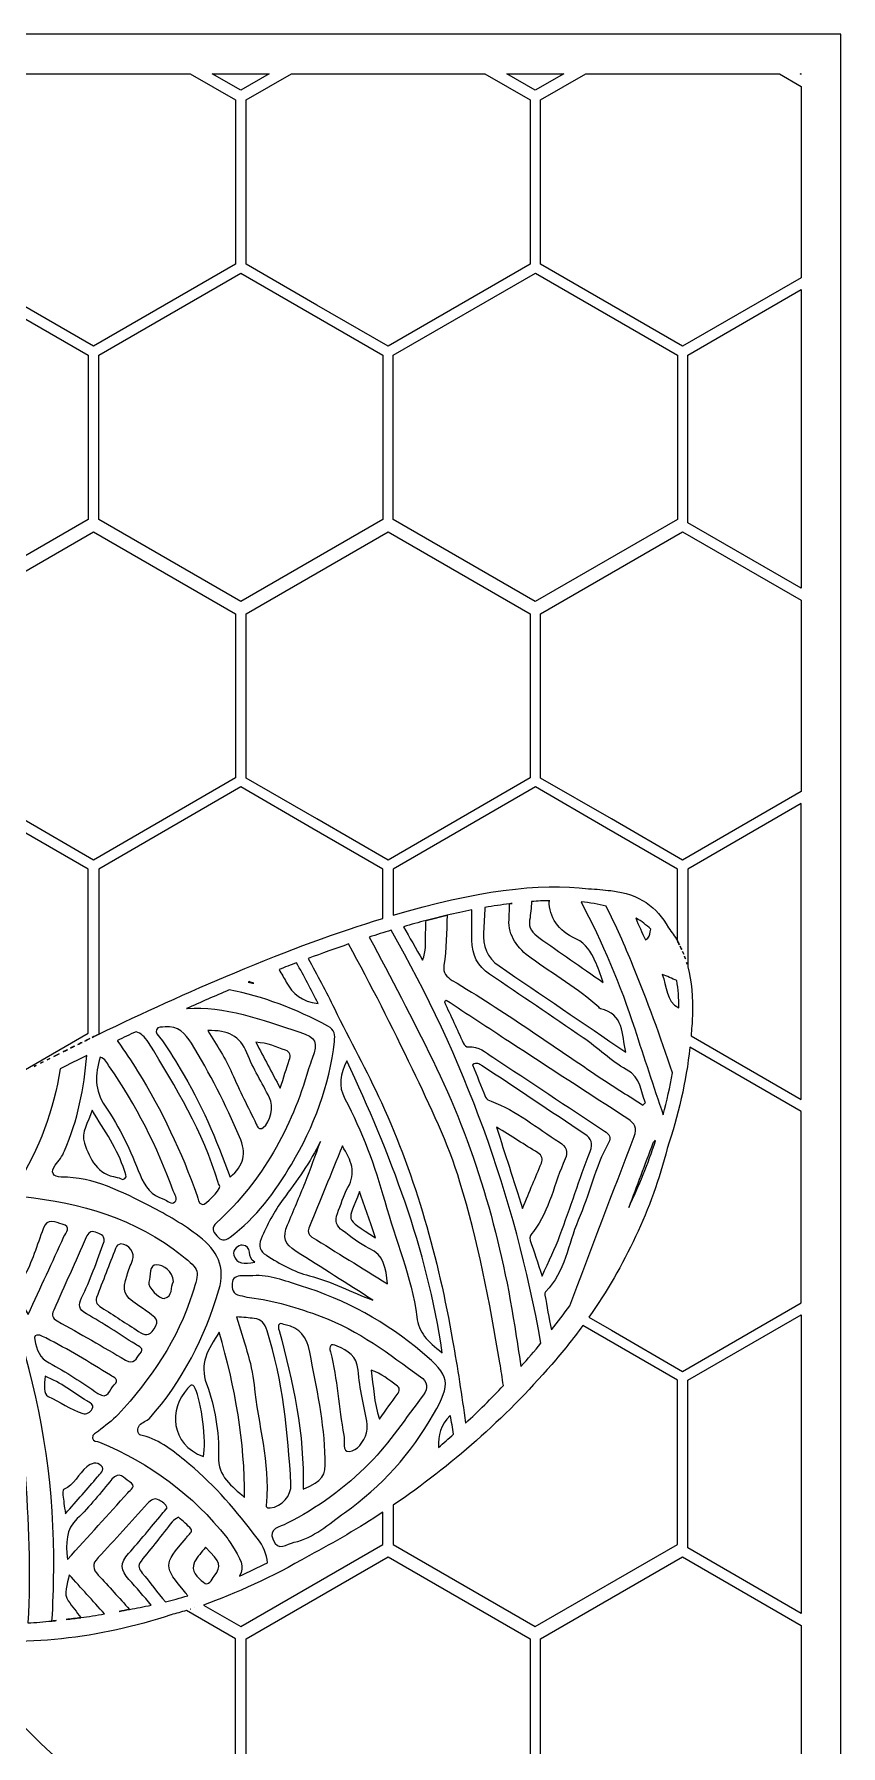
# Model space of a CAD drawing. Extents: x 40 to 2961, y -2960 to -39.
# Drawn here: x 2204 to 2961, y -1644 to -39 of the extents above; entities that cross this region are included whole.
import ezdxf

# ---------------------------------------------------------------- set-up
doc = ezdxf.new("R2010")
doc.units = 0
doc.header["$MEASUREMENT"] = 0
doc.layers.add('Layer 1', color=7, linetype='Continuous')

msp = doc.modelspace()

# ---------------------------------------------------------------- linework, layer by layer
at = {"layer": 'Layer 1', "lineweight": 0}
for points in [[(40.1, -39.4), (40.1, -2960), (2960.8, -2960), (2960.8, -39.4), (40.1, -39.4)], [(2350.8, -76.4), (2393.2, -100.9), (2393.2, -254.9), (2260, -331.9), (2193.4, -293.4), (2126.9, -255), (2126.9, -100.9), (2169.4, -76.4), (2350.8, -76.4)], [(2424.8, -76.4), (2398.1, -91.8), (2371.4, -76.4), (2424.8, -76.4)], [(2627, -76.4), (2669.4, -100.9), (2669.4, -254.9), (2536.2, -331.9), (2469.6, -293.4), (2403.1, -255), (2403.1, -100.9), (2445.6, -76.4), (2627, -76.4)], [(2701, -76.4), (2674.3, -91.8), (2647.6, -76.4), (2701, -76.4)], [(2923.7, -267.7), (2812.5, -331.9), (2745.8, -293.4), (2679.3, -255), (2679.3, -100.9), (2721.8, -76.4), (2903.2, -76.4), (2923.7, -88.3), (2923.7, -267.7)], [(2923.7, -77), (2922.7, -76.4), (2923.7, -76.4), (2923.7, -77)], [(2255.1, -494.3), (2121.9, -571.2), (1988.7, -494.3), (1988.7, -340.3), (2122, -263.4), (2188.5, -301.9), (2255.1, -340.3), (2255.1, -494.3)], [(2531.3, -494.3), (2398.1, -571.2), (2264.9, -494.3), (2264.9, -340.3), (2398.2, -263.4), (2464.8, -301.9), (2531.3, -340.3), (2531.3, -494.3)], [(2674.3, -571.2), (2541.1, -494.3), (2541.1, -340.3), (2674.4, -263.4), (2741, -301.9), (2807.6, -340.3), (2807.6, -494.3), (2674.3, -571.2)], [(2923.7, -558.8), (2817.4, -497.4), (2817.4, -340.3), (2923.7, -278.9), (2923.7, -558.8)], [(2393.2, -582.7), (2393.2, -736.7), (2260, -813.7), (2193.4, -775.2), (2126.9, -736.8), (2126.9, -582.7), (2260.1, -505.9), (2393.2, -582.7)], [(2469.6, -775.2), (2403.1, -736.8), (2403.1, -582.7), (2536.3, -505.9), (2669.4, -582.7), (2669.4, -736.7), (2536.2, -813.7), (2469.6, -775.2)], [(2923.7, -749.5), (2812.5, -813.7), (2745.8, -775.2), (2679.3, -736.8), (2679.3, -582.7), (2812.5, -505.9), (2923.7, -570.1), (2923.7, -749.5)], [(2923.7, -1520), (2817.4, -1458.6), (2817.4, -1301.5), (2923.7, -1240.1), (2923.7, -1520)], [(2536.2, -1774.8), (2469.6, -1736.4), (2403.1, -1698), (2403.1, -1543.9), (2536.3, -1467), (2669.4, -1543.9), (2669.4, -1697.9), (2536.2, -1774.8)], [(2923.7, -1710.6), (2812.5, -1774.9), (2745.8, -1736.4), (2679.3, -1698), (2679.3, -1543.9), (2812.5, -1467), (2923.7, -1531.3), (2923.7, -1710.6)]]:
    msp.add_lwpolyline(points, dxfattribs=at)
for points, knots in [([(2255.1, -976.1), (2255.1, -976.1), (2172.6, -1023.8), (2172.6, -1023.8), (2172.6, -1023.7), (2172.6, -1023.7), (2172.6, -1023.7), (2153.5, -1033.8), (2135.8, -1043.3), (2120.1, -1052), (2120.1, -1052), (2120.1, -1052), (2120.1, -1052), (2120.1, -1052), (1988.7, -976.1), (1988.7, -976.1), (1988.7, -976.1), (1988.7, -822.1), (1988.7, -822.1), (1988.7, -822.1), (2122, -745.2), (2122, -745.2), (2122, -745.2), (2188.5, -783.7), (2188.5, -783.7), (2188.5, -783.7), (2255.1, -822.1), (2255.1, -822.1), (2255.1, -822.1), (2255.1, -976.1), (2255.1, -976.1)], [0, 0, 0, 0, 1, 1, 1, 2, 2, 2, 3, 3, 3, 4, 4, 4, 5, 5, 5, 6, 6, 6, 7, 7, 7, 8, 8, 8, 9, 9, 9, 10, 10, 10, 10]), ([(2392.5, -919.3), (2348.5, -937.7), (2305.6, -957.3), (2265.8, -976.6), (2265.8, -976.6), (2265.8, -976.6), (2265.8, -976.6), (2265.8, -976.6), (2264.9, -976.1), (2264.9, -976.1), (2264.9, -976.1), (2264.9, -822.1), (2264.9, -822.1), (2264.9, -822.1), (2398.2, -745.2), (2398.2, -745.2), (2398.2, -745.2), (2464.8, -783.7), (2464.8, -783.7), (2464.8, -783.7), (2531.3, -822.1), (2531.3, -822.1), (2531.3, -822.1), (2531.3, -868.4), (2531.3, -868.4), (2531.3, -868.4), (2531.3, -868.4), (2531.3, -868.4), (2489.4, -881.2), (2443.1, -898.2), (2392.5, -919.3)], [0, 0, 0, 0, 1, 1, 1, 2, 2, 2, 3, 3, 3, 4, 4, 4, 5, 5, 5, 6, 6, 6, 7, 7, 7, 8, 8, 8, 9, 9, 9, 10, 10, 10, 10]), ([(2807.6, -889.6), (2805.1, -885.3), (2802.4, -881.2), (2799.2, -877.4), (2799.2, -877.3), (2799.1, -877.2), (2799.1, -877.2), (2788.1, -857.5), (2772.6, -845.7), (2745.3, -842.4), (2738.4, -841.6), (2731.4, -841), (2724.5, -840.6), (2724.5, -840.6), (2724.4, -840.6), (2724.3, -840.6), (2678.8, -834.5), (2617.6, -842.8), (2541.1, -865.4), (2541.1, -865.4), (2541.1, -865.4), (2541.1, -865.4), (2541.1, -865.4), (2541.1, -822.1), (2541.1, -822.1), (2541.1, -822.1), (2674.4, -745.2), (2674.4, -745.2), (2674.4, -745.2), (2741, -783.7), (2741, -783.7), (2741, -783.7), (2807.6, -822.1), (2807.6, -822.1), (2807.6, -822.1), (2807.6, -889.6), (2807.6, -889.6)], [0, 0, 0, 0, 1, 1, 1, 2, 2, 2, 3, 3, 3, 4, 4, 4, 5, 5, 5, 6, 6, 6, 7, 7, 7, 8, 8, 8, 9, 9, 9, 10, 10, 10, 11, 11, 11, 12, 12, 12, 12]), ([(2923.7, -1038.2), (2923.7, -1038.2), (2820.4, -978.6), (2820.4, -978.6), (2820.9, -972.3), (2821.4, -966.1), (2821.6, -959.8), (2822.4, -942.7), (2820.9, -927.5), (2817.4, -913.9), (2817.4, -913.9), (2817.4, -822.1), (2817.4, -822.1), (2817.4, -822.1), (2923.7, -760.7), (2923.7, -760.7), (2923.7, -760.7), (2923.7, -1038.2), (2923.7, -1038.2)], [0, 0, 0, 0, 1, 1, 1, 2, 2, 2, 3, 3, 3, 4, 4, 4, 5, 5, 5, 6, 6, 6, 6]), ([(2614.9, -860.5), (2614.8, -869.9), (2614.7, -879.4), (2614.9, -888.9), (2615.2, -902.9), (2619.9, -913), (2631.5, -920.8), (2660.8, -940.5), (2689.8, -960.5), (2719.1, -980.3), (2733, -989.7), (2745.4, -1002.2), (2759.6, -1010.1), (2774.5, -1018.3), (2772.3, -1030.7), (2777.8, -1041.2), (2777, -1042), (2776.1, -1042.7), (2775.3, -1043.5), (2762.4, -1035.3), (2749.5, -1027.2), (2736.8, -1018.8), (2690.2, -987.7), (2644.6, -955.2), (2596.4, -926.5), (2591.1, -923.4), (2587.5, -919.4), (2588.6, -912.6), (2590.9, -897), (2591.2, -881.2), (2591.6, -865.5), (2585.2, -867), (2578.6, -868.6), (2571.9, -870.4), (2571.7, -875.2), (2571.5, -880.1), (2571.4, -884.9), (2571.3, -891.6), (2572, -898.6), (2568.6, -907.6), (2562.2, -896.3), (2556.3, -886.1), (2550.7, -876.2), (2557.9, -874.1), (2564.9, -872.2), (2571.9, -870.4), (2578.6, -868.6), (2585.2, -867), (2591.6, -865.5), (2591.6, -865.5), (2591.6, -865.5), (2591.6, -865.5), (2599.6, -863.6), (2607.4, -861.9), (2614.9, -860.5)], [0, 0, 0, 0, 1, 1, 1, 2, 2, 2, 3, 3, 3, 4, 4, 4, 5, 5, 5, 6, 6, 6, 7, 7, 7, 8, 8, 8, 9, 9, 9, 10, 10, 10, 11, 11, 11, 12, 12, 12, 13, 13, 13, 14, 14, 14, 15, 15, 15, 16, 16, 16, 17, 17, 17, 18, 18, 18, 18]), ([(2670.4, -905.7), (2691.6, -920.9), (2714.3, -934.1), (2733.8, -951.7), (2734.3, -952.2), (2734.9, -953), (2735.5, -953.2), (2757.2, -957.8), (2755.6, -977.1), (2759.1, -993.8), (2719.5, -966.9), (2679.9, -939.9), (2640.3, -913), (2629, -905.3), (2624.9, -894), (2625.8, -881), (2626.3, -873.4), (2626.7, -865.8), (2627, -858.2), (2635, -856.8), (2642.6, -855.7), (2650, -854.8), (2650, -854.8), (2650, -854.7), (2650, -854.7), (2650.9, -854.6), (2651.7, -854.5), (2652.6, -854.4), (2651.7, -854.5), (2650.9, -854.6), (2650, -854.8), (2650.1, -859.6), (2650, -864.5), (2649.7, -869.4), (2648.8, -884.7), (2657.6, -896.5), (2670.4, -905.7)], [0, 0, 0, 0, 1, 1, 1, 2, 2, 2, 3, 3, 3, 4, 4, 4, 5, 5, 5, 6, 6, 6, 7, 7, 7, 8, 8, 8, 9, 9, 9, 10, 10, 10, 11, 11, 11, 12, 12, 12, 12]), ([(2712.4, -887.6), (2722.7, -892.3), (2726.2, -899.9), (2730.3, -908.2), (2733.3, -914.2), (2735.1, -920.8), (2738, -928.5), (2717, -913.9), (2697.3, -900.2), (2677.7, -886.4), (2672, -882.5), (2667.6, -877.2), (2669, -870), (2670, -864.3), (2670.5, -858.4), (2670.8, -852.6), (2676.5, -852.2), (2682, -851.9), (2687.3, -851.8), (2687.3, -851.8), (2687.3, -851.8), (2687.3, -851.8), (2687.3, -851.8), (2688.1, -851.8), (2688.1, -851.8), (2687.8, -851.8), (2687.6, -851.8), (2687.3, -851.8), (2687.4, -867.5), (2695.4, -879.9), (2712.4, -887.6)], [0, 0, 0, 0, 1, 1, 1, 2, 2, 2, 3, 3, 3, 4, 4, 4, 5, 5, 5, 6, 6, 6, 7, 7, 7, 8, 8, 8, 9, 9, 9, 10, 10, 10, 10]), ([(2767.5, -972), (2754.3, -930.7), (2737.2, -891), (2717.2, -852.9), (2725.6, -853.8), (2733.5, -855.1), (2740.8, -857), (2749.8, -875.2), (2758.2, -893.7), (2765.9, -912.6), (2779.5, -945.8), (2791.6, -979.3), (2802.9, -1013.2), (2800.7, -1026.5), (2797.7, -1039.7), (2794.2, -1052.6), (2785.2, -1025.8), (2776.2, -999), (2767.5, -972)], [0, 0, 0, 0, 1, 1, 1, 2, 2, 2, 3, 3, 3, 4, 4, 4, 5, 5, 5, 6, 6, 6, 6]), ([(2679.6, -1266.7), (2673.5, -1274.1), (2667.2, -1281.4), (2660.9, -1288.5), (2658.9, -1276), (2656.9, -1263.6), (2655, -1251.1), (2641.3, -1164.1), (2617, -1080.4), (2578.1, -1001.3), (2559, -962.5), (2539.3, -924), (2518.6, -886), (2525.5, -883.8), (2532.4, -881.6), (2539.1, -879.6), (2607, -997.7), (2655.2, -1128.3), (2679.6, -1266.7)], [0, 0, 0, 0, 1, 1, 1, 2, 2, 2, 3, 3, 3, 4, 4, 4, 5, 5, 5, 6, 6, 6, 6]), ([(2768.6, -868), (2768.7, -868.1), (2768.8, -868.1), (2768.9, -868.2), (2774, -871.2), (2778.5, -874.6), (2782.6, -878.4), (2782.4, -879.3), (2782.2, -880.2), (2782, -881.1), (2781.4, -883.7), (2781.4, -886.5), (2777.6, -888.6), (2774.6, -881.6), (2770.9, -875), (2768.6, -868)], [0, 0, 0, 0, 1, 1, 1, 2, 2, 2, 3, 3, 3, 4, 4, 4, 5, 5, 5, 5]), ([(2596.8, -1264.1), (2583.4, -1187.1), (2562.4, -1112.3), (2530, -1041), (2516.5, -1011.1), (2500, -982.6), (2485.9, -953), (2478.2, -937), (2469.9, -921.4), (2461.3, -906), (2474.3, -901.2), (2487, -896.6), (2499.3, -892.4), (2520.3, -930.9), (2540.1, -970.1), (2559.1, -1009.7), (2575.7, -1044.4), (2592.5, -1079), (2603.7, -1115.6), (2620.7, -1171.1), (2631.6, -1228), (2641.1, -1285.2), (2642.3, -1292.3), (2643.4, -1299.3), (2644.4, -1306.4), (2632.9, -1318.6), (2621, -1330.4), (2608.9, -1341.7), (2605.5, -1315.8), (2601.3, -1289.9), (2596.8, -1264.1)], [0, 0, 0, 0, 1, 1, 1, 2, 2, 2, 3, 3, 3, 4, 4, 4, 5, 5, 5, 6, 6, 6, 7, 7, 7, 8, 8, 8, 9, 9, 9, 10, 10, 10, 10]), ([(2807.6, -889.6), (2808.3, -890.8), (2808.9, -891.9), (2809.5, -893.1), (2808.9, -891.9), (2808.3, -890.8), (2807.6, -889.6)], [0, 0, 0, 0, 1, 1, 1, 2, 2, 2, 2]), ([(2810.2, -894.5), (2810.7, -895.5), (2811.1, -896.5), (2811.6, -897.5), (2811.1, -896.5), (2810.7, -895.5), (2810.2, -894.5)], [0, 0, 0, 0, 1, 1, 1, 2, 2, 2, 2]), ([(2434, -916.4), (2439.6, -914.2), (2445, -912.1), (2450.4, -910), (2457.5, -922.5), (2464.2, -935.2), (2470.7, -948.3), (2455.2, -946.6), (2446.8, -938.8), (2440.8, -928.2), (2438.6, -924.2), (2436.3, -920.3), (2434, -916.4)], [0, 0, 0, 0, 1, 1, 1, 2, 2, 2, 3, 3, 3, 4, 4, 4, 4]), ([(2812.5, -899.5), (2812.8, -900.3), (2813.1, -901.1), (2813.5, -902), (2813.1, -901.1), (2812.8, -900.3), (2812.5, -899.5)], [0, 0, 0, 0, 1, 1, 1, 2, 2, 2, 2]), ([(2814.2, -903.9), (2814.5, -904.7), (2814.8, -905.6), (2815.1, -906.4), (2814.8, -905.6), (2814.5, -904.7), (2814.2, -903.9)], [0, 0, 0, 0, 1, 1, 1, 2, 2, 2, 2]), ([(2816.1, -909.7), (2816.3, -910.2), (2816.5, -910.8), (2816.7, -911.4), (2816.5, -910.8), (2816.3, -910.2), (2816.1, -909.7)], [0, 0, 0, 0, 1, 1, 1, 2, 2, 2, 2]), ([(2405.1, -928.1), (2405.4, -927.9), (2405.7, -927.8), (2406, -927.7), (2407.5, -928.3), (2409, -928.7), (2410.5, -929.3), (2408.7, -928.9), (2406.9, -928.5), (2405.1, -928.1)], [0, 0, 0, 0, 1, 1, 1, 2, 2, 2, 3, 3, 3, 3]), ([(2793.3, -920.9), (2798, -922.7), (2802.6, -924.7), (2807, -926.8), (2808.4, -934.7), (2809, -943.2), (2808.9, -952.4), (2796.5, -946.3), (2797.8, -931.9), (2793.3, -920.9)], [0, 0, 0, 0, 1, 1, 1, 2, 2, 2, 3, 3, 3, 3]), ([(2479.8, -969.4), (2486.4, -972.9), (2486.6, -977.9), (2486, -983.9), (2481.2, -1025.3), (2466.9, -1063.5), (2445.6, -1099.1), (2430.2, -1125), (2412.7, -1149), (2388.1, -1167.2), (2382.7, -1171.2), (2379.8, -1170.7), (2375.7, -1166.1), (2371.9, -1161.8), (2370.3, -1158.6), (2375.6, -1153.7), (2418.7, -1114.3), (2445.7, -1065.2), (2461.7, -1009.5), (2462.7, -1006.2), (2464, -1003), (2465.2, -999.8), (2470.9, -984.6), (2468.7, -980), (2453.6, -975.1), (2417.8, -963.7), (2382.5, -949.9), (2347.8, -953), (2347.6, -953), (2347.4, -953), (2347.2, -953), (2360.5, -947), (2373.8, -941.2), (2387.2, -935.5), (2418.9, -941.5), (2449.7, -953.1), (2479.8, -969.4)], [0, 0, 0, 0, 1, 1, 1, 2, 2, 2, 3, 3, 3, 4, 4, 4, 5, 5, 5, 6, 6, 6, 7, 7, 7, 8, 8, 8, 9, 9, 9, 10, 10, 10, 11, 11, 11, 12, 12, 12, 12]), ([(2706.7, -1231.6), (2701.1, -1239.2), (2695.4, -1246.8), (2689.6, -1254.2), (2686.7, -1243), (2685.4, -1232.2), (2683.3, -1221.7), (2683, -1220.7), (2683.3, -1219.1), (2684, -1218.4), (2702.5, -1199.9), (2704.8, -1174), (2714.6, -1151.5), (2724.9, -1127.7), (2730.3, -1101.8), (2743, -1078.9), (2745.9, -1073.5), (2743.8, -1070.8), (2739.2, -1067.8), (2704.2, -1044.8), (2669.5, -1021.5), (2634.6, -998.6), (2627.7, -994.1), (2621.2, -988), (2611.9, -988.8), (2609.1, -989.1), (2607.9, -987.5), (2606.8, -985.2), (2601, -972.4), (2595, -959.6), (2589.1, -946.8), (2589.7, -946.3), (2590.2, -945.8), (2590.7, -945.3), (2610.5, -958.3), (2630.4, -971.3), (2650.2, -984.3), (2687.2, -1008.4), (2724.1, -1032.5), (2761.2, -1056.4), (2767.6, -1060.6), (2769.9, -1065.3), (2767, -1072.9), (2746.8, -1125.7), (2726.8, -1178.7), (2706.7, -1231.6)], [0, 0, 0, 0, 1, 1, 1, 2, 2, 2, 3, 3, 3, 4, 4, 4, 5, 5, 5, 6, 6, 6, 7, 7, 7, 8, 8, 8, 9, 9, 9, 10, 10, 10, 11, 11, 11, 12, 12, 12, 13, 13, 13, 14, 14, 14, 15, 15, 15, 15]), ([(2258.8, -980), (2261, -978.9), (2263.1, -977.9), (2265.3, -976.9), (2263.1, -977.9), (2261, -978.9), (2258.8, -980)], [0, 0, 0, 0, 1, 1, 1, 2, 2, 2, 2]), ([(2377, -1116.1), (2377.4, -1117.5), (2378.1, -1118.9), (2378.5, -1119.7), (2378.5, -1123.6), (2365, -1137.4), (2362.2, -1136.6), (2358.2, -1135.5), (2358.3, -1131.4), (2357.3, -1128.4), (2342.6, -1087.5), (2324.2, -1048.4), (2301.4, -1011.5), (2295.5, -1002), (2289.3, -992.8), (2282.9, -983.8), (2282.7, -983.5), (2282.6, -983.3), (2282.4, -983), (2288.2, -980.3), (2294, -977.5), (2299.9, -974.7), (2299.9, -974.7), (2300, -974.7), (2300, -974.7), (2304.3, -976), (2308, -979.1), (2311.7, -984.9), (2337.4, -1026.7), (2362.7, -1068.6), (2377, -1116.1)], [0, 0, 0, 0, 1, 1, 1, 2, 2, 2, 3, 3, 3, 4, 4, 4, 5, 5, 5, 6, 6, 6, 7, 7, 7, 8, 8, 8, 9, 9, 9, 10, 10, 10, 10]), ([(2351.9, -985.5), (2369.2, -1013.5), (2383.9, -1042.9), (2396.9, -1073.2), (2403.8, -1089.2), (2401.2, -1099.8), (2388.2, -1111.1), (2375.2, -1075.6), (2360.9, -1041.5), (2341.4, -1009.6), (2335.3, -999.4), (2329.3, -989.2), (2321.9, -979.8), (2320.3, -977.8), (2317.8, -975.5), (2319, -972.8), (2320.4, -969.1), (2324.2, -970.6), (2327.1, -970.2), (2339.3, -968.8), (2346.3, -976.3), (2351.9, -985.5)], [0, 0, 0, 0, 1, 1, 1, 2, 2, 2, 3, 3, 3, 4, 4, 4, 5, 5, 5, 6, 6, 6, 7, 7, 7, 7]), ([(2425.1, -1036.6), (2429.2, -1044.6), (2426, -1059.7), (2419.2, -1064.5), (2415.2, -1067.3), (2414, -1064), (2412.6, -1061.2), (2405, -1045.3), (2396.8, -1029.7), (2389.9, -1013.5), (2384, -999.8), (2375.6, -987.5), (2367.3, -973.6), (2385.9, -973.1), (2397.5, -978.5), (2403.9, -994.6), (2409.7, -1009.1), (2418, -1022.6), (2425.1, -1036.6)], [0, 0, 0, 0, 1, 1, 1, 2, 2, 2, 3, 3, 3, 4, 4, 4, 5, 5, 5, 6, 6, 6, 6]), ([(2231.7, -993.4), (2233, -992.8), (2234.3, -992.1), (2235.6, -991.5), (2234.3, -992.1), (2233, -992.8), (2231.7, -993.4)], [0, 0, 0, 0, 1, 1, 1, 2, 2, 2, 2]), ([(2238.5, -990), (2239.8, -989.4), (2241, -988.7), (2242.3, -988.1), (2241, -988.7), (2239.8, -989.4), (2238.5, -990)], [0, 0, 0, 0, 1, 1, 1, 2, 2, 2, 2]), ([(2245.2, -986.7), (2246.5, -986), (2247.9, -985.4), (2249.3, -984.7), (2247.9, -985.4), (2246.5, -986), (2245.2, -986.7)], [0, 0, 0, 0, 1, 1, 1, 2, 2, 2, 2]), ([(2252, -983.4), (2253.5, -982.6), (2255, -981.9), (2256.5, -981.1), (2255, -981.9), (2253.5, -982.6), (2252, -983.4)], [0, 0, 0, 0, 1, 1, 1, 2, 2, 2, 2]), ([(2412.4, -984.6), (2423.4, -985.1), (2431.7, -989), (2440.1, -992.1), (2444.4, -993.6), (2445.3, -996.9), (2443.6, -1001.4), (2440.8, -1009.2), (2438.5, -1017.2), (2435.1, -1027.7), (2427.1, -1012.5), (2420, -999.1), (2412.4, -984.6)], [0, 0, 0, 0, 1, 1, 1, 2, 2, 2, 3, 3, 3, 4, 4, 4, 4]), ([(2923.7, -1228.9), (2923.7, -1228.9), (2812.5, -1293.1), (2812.5, -1293.1), (2812.5, -1293.1), (2745.8, -1254.6), (2745.8, -1254.6), (2745.8, -1254.6), (2724.5, -1242.3), (2724.5, -1242.3), (2758.3, -1194.3), (2783.3, -1141.6), (2798.1, -1084.1), (2808.4, -1053.5), (2815.7, -1021.8), (2819.3, -989.2), (2819.3, -989.2), (2819.3, -989.2), (2819.3, -989.2), (2819.3, -989.2), (2923.7, -1049.5), (2923.7, -1049.5), (2923.7, -1049.5), (2923.7, -1228.9), (2923.7, -1228.9)], [0, 0, 0, 0, 1, 1, 1, 2, 2, 2, 3, 3, 3, 4, 4, 4, 5, 5, 5, 6, 6, 6, 7, 7, 7, 8, 8, 8, 8]), ([(2388.3, -1453.7), (2387.3, -1452.1), (2386.3, -1450.5), (2385.1, -1449), (2353, -1408.7), (2313.1, -1379.2), (2265.6, -1359.5), (2263.4, -1358.5), (2259.6, -1358.9), (2259.1, -1355.7), (2258.5, -1352), (2262.5, -1351.1), (2264.6, -1349.2), (2270.7, -1343.8), (2277.7, -1339.5), (2283.1, -1333.6), (2313.8, -1300.2), (2339.1, -1263.5), (2352.9, -1219.7), (2359.5, -1198.5), (2360.2, -1198.2), (2342.9, -1184.4), (2299.4, -1149.8), (2248.2, -1135.3), (2194.1, -1129.2), (2190.9, -1128.8), (2186.6, -1131.1), (2184.8, -1127), (2183.5, -1124), (2186.5, -1121.4), (2188, -1118.8), (2209, -1084.3), (2223.1, -1048), (2228.7, -1009.4), (2236.9, -1005.3), (2245.3, -1001.1), (2253.7, -997), (2251.3, -1027.5), (2245.3, -1057.6), (2232.9, -1086.4), (2230.8, -1091.4), (2227.6, -1095.6), (2224.2, -1099.8), (2219.3, -1105.9), (2221.9, -1111), (2229.8, -1111), (2260.5, -1111), (2286.9, -1124.8), (2313.1, -1138.2), (2329.1, -1146.4), (2344.7, -1155.6), (2359.1, -1166.6), (2376, -1179.6), (2384.1, -1195.3), (2377.7, -1216.6), (2364.3, -1261.3), (2343.7, -1302.1), (2312.6, -1337.2), (2311.4, -1338.5), (2309.5, -1339.3), (2307.8, -1340.2), (2304.1, -1342), (2301.4, -1344.6), (2301.7, -1349), (2302, -1353.9), (2306.3, -1353.2), (2309.4, -1354.2), (2325.1, -1359.4), (2337.7, -1370.1), (2349.9, -1380.2), (2374.2, -1400.2), (2394.3, -1424.4), (2413.5, -1449.4), (2419.5, -1457.3), (2422.6, -1465), (2423.2, -1472.5), (2414.4, -1477), (2405.7, -1481.2), (2397.1, -1485), (2401.9, -1475.6), (2398.7, -1470.5), (2388.3, -1453.7)], [0, 0, 0, 0, 1, 1, 1, 2, 2, 2, 3, 3, 3, 4, 4, 4, 5, 5, 5, 6, 6, 6, 7, 7, 7, 8, 8, 8, 9, 9, 9, 10, 10, 10, 11, 11, 11, 12, 12, 12, 13, 13, 13, 14, 14, 14, 15, 15, 15, 16, 16, 16, 17, 17, 17, 18, 18, 18, 19, 19, 19, 20, 20, 20, 21, 21, 21, 22, 22, 22, 23, 23, 23, 24, 24, 24, 25, 25, 25, 26, 26, 26, 27, 27, 27, 27]), ([(2204.5, -1007.2), (2205.1, -1006.9), (2205.7, -1006.5), (2206.4, -1006.2), (2205.7, -1006.5), (2205.1, -1006.9), (2204.5, -1007.2)], [0, 0, 0, 0, 1, 1, 1, 2, 2, 2, 2]), ([(2210.4, -1004.2), (2211.2, -1003.8), (2211.9, -1003.4), (2212.7, -1003), (2211.9, -1003.4), (2211.2, -1003.8), (2210.4, -1004.2)], [0, 0, 0, 0, 1, 1, 1, 2, 2, 2, 2]), ([(2216.6, -1001), (2217.5, -1000.6), (2218.3, -1000.1), (2219.2, -999.7), (2218.3, -1000.1), (2217.5, -1000.6), (2216.6, -1001)], [0, 0, 0, 0, 1, 1, 1, 2, 2, 2, 2]), ([(2222.9, -997.8), (2224.6, -997), (2226.3, -996.1), (2228, -995.3), (2226.3, -996.1), (2224.6, -997), (2222.9, -997.8)], [0, 0, 0, 0, 1, 1, 1, 2, 2, 2, 2]), ([(2334.8, -1123.7), (2336.1, -1127.2), (2339.4, -1131.4), (2336.2, -1134.3), (2333, -1137.2), (2329.3, -1132.8), (2325.9, -1131.7), (2314.5, -1128.1), (2308.2, -1120.3), (2303.7, -1109), (2294.8, -1086.6), (2284.8, -1064.4), (2271, -1044.5), (2260.7, -1029.7), (2261.5, -1014.8), (2266.3, -998.6), (2271.1, -1000), (2272.8, -1004.2), (2275, -1007.5), (2300.1, -1043.5), (2319.7, -1082.4), (2334.8, -1123.7)], [0, 0, 0, 0, 1, 1, 1, 2, 2, 2, 3, 3, 3, 4, 4, 4, 5, 5, 5, 6, 6, 6, 7, 7, 7, 7]), ([(2495.7, -1037.5), (2489.3, -1025.4), (2491.4, -1014.2), (2497.6, -1002.1), (2538.1, -1088.7), (2572.8, -1177), (2587, -1275.6), (2573.2, -1265.3), (2564.9, -1256.5), (2563.2, -1242), (2558.5, -1204.5), (2543.2, -1169.8), (2533.2, -1133.7), (2524, -1100.3), (2511.9, -1068.1), (2495.7, -1037.5)], [0, 0, 0, 0, 1, 1, 1, 2, 2, 2, 3, 3, 3, 4, 4, 4, 5, 5, 5, 5]), ([(2672.5, -1161.9), (2688.2, -1141.8), (2691.9, -1116.4), (2702.4, -1093.9), (2705.3, -1087.7), (2703.2, -1082), (2697, -1078.2), (2675.8, -1065), (2656.7, -1048.6), (2633, -1039.9), (2630.7, -1039.1), (2628.6, -1038.2), (2627.7, -1035.9), (2623.5, -1025.8), (2619.5, -1015.6), (2615.4, -1005.7), (2619.6, -1003.1), (2621.9, -1005), (2624, -1006.3), (2656.3, -1027.7), (2688.5, -1049.3), (2720.7, -1070.7), (2726.9, -1074.8), (2728.6, -1079.2), (2725.7, -1086.9), (2715.7, -1113), (2707.1, -1139.6), (2697.4, -1165.8), (2692.9, -1177.9), (2687.1, -1189.5), (2680.7, -1203.9), (2676.5, -1191), (2673, -1180.6), (2669.6, -1170.3), (2668.5, -1166.8), (2670.7, -1164.3), (2672.5, -1161.9)], [0, 0, 0, 0, 1, 1, 1, 2, 2, 2, 3, 3, 3, 4, 4, 4, 5, 5, 5, 6, 6, 6, 7, 7, 7, 8, 8, 8, 9, 9, 9, 10, 10, 10, 11, 11, 11, 12, 12, 12, 12]), ([(2258.7, -1048.2), (2270.7, -1068), (2282.7, -1084.9), (2289.1, -1104.8), (2289.9, -1107.4), (2291.9, -1110.2), (2289.5, -1112.3), (2287.1, -1114.6), (2284.7, -1111.5), (2282.2, -1111.2), (2263.6, -1108.5), (2256.6, -1094.1), (2251.5, -1079.1), (2248.2, -1069.1), (2255, -1060.1), (2258.7, -1048.2)], [0, 0, 0, 0, 1, 1, 1, 2, 2, 2, 3, 3, 3, 4, 4, 4, 5, 5, 5, 5]), ([(2662.3, -1140.3), (2653.7, -1113.4), (2646.2, -1089.9), (2637.9, -1064.1), (2652.3, -1073), (2664.4, -1080.7), (2676.7, -1088.2), (2680.7, -1090.7), (2681.7, -1093.9), (2680, -1098), (2674.6, -1111), (2669.1, -1124.1), (2662.3, -1140.3)], [0, 0, 0, 0, 1, 1, 1, 2, 2, 2, 3, 3, 3, 4, 4, 4, 4]), ([(2222.7, -1479.8), (2222.7, -1495.7), (2222.1, -1511.5), (2221.1, -1527.2), (2222.4, -1527.1), (2223.7, -1527), (2225.1, -1526.8), (2223.7, -1527), (2222.4, -1527.1), (2221.1, -1527.3), (2221.1, -1527.3), (2221.1, -1527.2), (2221.1, -1527.2), (2213.4, -1528), (2205.9, -1528.6), (2198.5, -1529), (2201.4, -1480.7), (2199, -1432.9), (2195.6, -1385.1), (2192.6, -1343.2), (2178.3, -1303.5), (2165.8, -1263.6), (2151.7, -1218.8), (2136.7, -1174.3), (2112.4, -1134.1), (2102.9, -1118.4), (2093, -1102.9), (2082.8, -1087.6), (2089.2, -1084), (2096, -1080.1), (2103.1, -1076.1), (2180.2, -1192), (2224.5, -1331.1), (2222.7, -1479.8)], [0, 0, 0, 0, 1, 1, 1, 2, 2, 2, 3, 3, 3, 4, 4, 4, 5, 5, 5, 6, 6, 6, 7, 7, 7, 8, 8, 8, 9, 9, 9, 10, 10, 10, 11, 11, 11, 11]), ([(2450, -1180.6), (2474, -1195.8), (2498, -1211), (2521.9, -1226.3), (2502.1, -1219), (2483.2, -1208.7), (2462.5, -1203.4), (2447.6, -1199.7), (2435, -1192.3), (2422.2, -1184.3), (2415.9, -1180.4), (2414.4, -1175.9), (2417.3, -1168.9), (2422.7, -1155.7), (2429.4, -1143.2), (2437.9, -1131.7), (2450.7, -1114.5), (2463.3, -1097.1), (2473, -1077.5), (2468.1, -1090.4), (2463.6, -1103.4), (2458.5, -1116.2), (2453.2, -1129.4), (2447.5, -1142.4), (2442.1, -1155.6), (2437, -1167.8), (2438.9, -1173.6), (2450, -1180.6)], [0, 0, 0, 0, 1, 1, 1, 2, 2, 2, 3, 3, 3, 4, 4, 4, 5, 5, 5, 6, 6, 6, 7, 7, 7, 8, 8, 8, 9, 9, 9, 9]), ([(2493.4, -1081.8), (2501.8, -1095.4), (2506.6, -1106.9), (2498.6, -1120.7), (2494.2, -1128.3), (2492.1, -1137.1), (2488.7, -1145.2), (2486, -1152), (2487.8, -1157.2), (2493.6, -1161.2), (2501.7, -1166.9), (2509.4, -1173.8), (2518.4, -1177.8), (2532.7, -1184.1), (2534, -1196), (2535.8, -1211.1), (2510.9, -1195.7), (2487.9, -1181.5), (2464.8, -1167.2), (2460.7, -1164.6), (2460.9, -1161.3), (2462.6, -1157.3), (2472.6, -1132.9), (2482.5, -1108.4), (2493.4, -1081.8)], [0, 0, 0, 0, 1, 1, 1, 2, 2, 2, 3, 3, 3, 4, 4, 4, 5, 5, 5, 6, 6, 6, 7, 7, 7, 8, 8, 8, 8]), ([(2784.6, -1079.3), (2785, -1078.3), (2785.9, -1077.4), (2786.6, -1076.5), (2786.7, -1076.7), (2786.9, -1076.9), (2787, -1077.1), (2780, -1098.4), (2771.6, -1119.2), (2761.9, -1139.4), (2769.4, -1119.4), (2777, -1099.3), (2784.6, -1079.3)], [0, 0, 0, 0, 1, 1, 1, 2, 2, 2, 3, 3, 3, 4, 4, 4, 4]), ([(2524.5, -1168), (2494.2, -1147.9), (2498.5, -1154.3), (2509.4, -1124.5), (2514.6, -1139.3), (2519.1, -1152.3), (2524.5, -1168)], [0, 0, 0, 0, 1, 1, 1, 2, 2, 2, 2]), ([(2232.3, -1166.8), (2221.6, -1190.5), (2210.6, -1214), (2198.7, -1239.8), (2190.9, -1227.2), (2187.5, -1217.9), (2194.5, -1205.1), (2202.4, -1190.9), (2207.2, -1174.8), (2212.8, -1159.4), (2216.8, -1148.3), (2224.5, -1153.7), (2230.8, -1155.2), (2239.9, -1157.4), (2233.9, -1163.2), (2232.3, -1166.8)], [0, 0, 0, 0, 1, 1, 1, 2, 2, 2, 3, 3, 3, 4, 4, 4, 5, 5, 5, 5]), ([(2270, -1171.3), (2266.7, -1180.1), (2263.5, -1189.6), (2259.8, -1198.8), (2256.5, -1207.4), (2253, -1216), (2248.9, -1224.2), (2245.6, -1231), (2246.3, -1235), (2253.4, -1239.1), (2269.1, -1248), (2284.1, -1258), (2299.3, -1267.7), (2302.5, -1269.7), (2308.5, -1271.3), (2303.6, -1276.8), (2300.1, -1280.6), (2298.1, -1287.4), (2290, -1282.6), (2268.9, -1270), (2247.5, -1257.9), (2226.1, -1245.9), (2221.5, -1243.3), (2220.4, -1240.7), (2222.7, -1235.7), (2233, -1213), (2243.1, -1190.2), (2253.2, -1167.4), (2255, -1163.4), (2257.3, -1160.7), (2262, -1162.7), (2265.7, -1164.2), (2270.6, -1164.8), (2270, -1171.3)], [0, 0, 0, 0, 1, 1, 1, 2, 2, 2, 3, 3, 3, 4, 4, 4, 5, 5, 5, 6, 6, 6, 7, 7, 7, 8, 8, 8, 9, 9, 9, 10, 10, 10, 11, 11, 11, 11]), ([(2301.2, -1230.8), (2305, -1233.3), (2308.9, -1235.9), (2312.6, -1238.7), (2317.4, -1242.3), (2322.6, -1244.9), (2317, -1253.2), (2312, -1260.7), (2308.1, -1259.4), (2302.3, -1255.6), (2290.7, -1248), (2279.1, -1240.7), (2267.4, -1233.3), (2263.8, -1231.1), (2261.4, -1228.3), (2263, -1223.9), (2268.8, -1208.5), (2274.8, -1193.1), (2280.8, -1177.8), (2281.6, -1175.5), (2283.2, -1173.8), (2285.8, -1173.7), (2293.2, -1173.5), (2299.3, -1182.2), (2296.6, -1189), (2294.7, -1193.6), (2293, -1198.3), (2291.5, -1203), (2286.7, -1217.7), (2288.3, -1221.9), (2301.2, -1230.8)], [0, 0, 0, 0, 1, 1, 1, 2, 2, 2, 3, 3, 3, 4, 4, 4, 5, 5, 5, 6, 6, 6, 7, 7, 7, 8, 8, 8, 9, 9, 9, 10, 10, 10, 10]), ([(2411.3, -1190.8), (2401.3, -1192.6), (2394.2, -1192.7), (2391.7, -1184.2), (2390.1, -1178.7), (2396.1, -1174.6), (2399.5, -1174.8), (2409.9, -1175.2), (2403, -1186.8), (2411.3, -1190.8)], [0, 0, 0, 0, 1, 1, 1, 2, 2, 2, 3, 3, 3, 3]), ([(2311.8, -1209.4), (2313.9, -1203.6), (2311.8, -1192.7), (2319.3, -1193.1), (2325.5, -1193.4), (2334.2, -1199), (2334.9, -1208.8), (2332.3, -1214.4), (2334.7, -1222.7), (2326.4, -1224.7), (2322, -1225.8), (2310.3, -1213.8), (2311.8, -1209.4)], [0, 0, 0, 0, 1, 1, 1, 2, 2, 2, 3, 3, 3, 4, 4, 4, 4]), ([(2495.5, -1425.7), (2480.5, -1436.3), (2466.8, -1449.2), (2448.2, -1453.4), (2441.4, -1454.9), (2433, -1462.4), (2428.4, -1451.2), (2423.8, -1440), (2435.3, -1438.9), (2441.1, -1435.9), (2470.1, -1421.2), (2496.2, -1402.3), (2518.9, -1379.2), (2538.1, -1359.7), (2552.9, -1336.6), (2569.6, -1315), (2574.3, -1308.9), (2573.1, -1302.7), (2566.6, -1298.1), (2537.1, -1276.9), (2508.7, -1254.6), (2473.6, -1241.7), (2451.4, -1233.5), (2429.6, -1226.3), (2406.2, -1224), (2403.1, -1223.6), (2400.2, -1222.5), (2397.2, -1221.9), (2390.6, -1220.7), (2389.8, -1215.8), (2390, -1210.6), (2390.2, -1205.2), (2394.2, -1203.7), (2398.9, -1203.5), (2402.3, -1203.4), (2405.7, -1203.5), (2409.6, -1203.5), (2425, -1202.3), (2439.4, -1208.3), (2454, -1212.8), (2496.4, -1225.8), (2534.5, -1246.9), (2568.3, -1275.5), (2594.2, -1297.4), (2595.8, -1303.8), (2578.9, -1333.3), (2557.8, -1370), (2530.3, -1401.2), (2495.5, -1425.7)], [0, 0, 0, 0, 1, 1, 1, 2, 2, 2, 3, 3, 3, 4, 4, 4, 5, 5, 5, 6, 6, 6, 7, 7, 7, 8, 8, 8, 9, 9, 9, 10, 10, 10, 11, 11, 11, 12, 12, 12, 13, 13, 13, 14, 14, 14, 15, 15, 15, 16, 16, 16, 16]), ([(2445.2, -1399), (2445.8, -1409.7), (2436.5, -1420), (2425.8, -1421.2), (2420.8, -1421.8), (2422, -1418.3), (2422.2, -1416.2), (2425.6, -1378.6), (2414.3, -1342.6), (2410.6, -1305.7), (2408.5, -1284.2), (2400.4, -1264.2), (2394.2, -1242), (2400.9, -1242.6), (2405.9, -1242.9), (2410.8, -1243.5), (2417.7, -1244.3), (2420.7, -1248.2), (2422.8, -1255.1), (2437.7, -1302), (2442.2, -1350.4), (2445.2, -1399)], [0, 0, 0, 0, 1, 1, 1, 2, 2, 2, 3, 3, 3, 4, 4, 4, 5, 5, 5, 6, 6, 6, 7, 7, 7, 7]), ([(2434.1, -1254.9), (2433.5, -1252.7), (2432.6, -1250), (2434.7, -1248.6), (2435.8, -1247.9), (2438.2, -1249.1), (2439.9, -1249.5), (2453.7, -1252.6), (2460, -1260.5), (2462.8, -1275), (2469.2, -1308.2), (2476.5, -1341.1), (2477.3, -1375), (2477.7, -1391.6), (2475.4, -1395.5), (2456.5, -1403.5), (2458.2, -1351.7), (2447, -1303.2), (2434.1, -1254.9)], [0, 0, 0, 0, 1, 1, 1, 2, 2, 2, 3, 3, 3, 4, 4, 4, 5, 5, 5, 6, 6, 6, 6]), ([(2674.3, -1532.4), (2674.3, -1532.4), (2541.1, -1455.5), (2541.1, -1455.5), (2541.1, -1455.5), (2541.1, -1418.6), (2541.1, -1418.6), (2595.4, -1381.7), (2645.2, -1337.9), (2689.7, -1286.6), (2700, -1274.8), (2709.7, -1262.7), (2718.8, -1250.2), (2718.8, -1250.2), (2718.8, -1250.2), (2718.8, -1250.2), (2718.8, -1250.2), (2741, -1263), (2741, -1263), (2741, -1263), (2807.6, -1301.5), (2807.6, -1301.5), (2807.6, -1301.5), (2807.6, -1455.4), (2807.6, -1455.4), (2807.6, -1455.4), (2674.3, -1532.4), (2674.3, -1532.4)], [0, 0, 0, 0, 1, 1, 1, 2, 2, 2, 3, 3, 3, 4, 4, 4, 5, 5, 5, 6, 6, 6, 7, 7, 7, 8, 8, 8, 9, 9, 9, 9]), ([(2218.4, -1285.2), (2209.9, -1280.7), (2206.3, -1272.8), (2205, -1263.7), (2204.5, -1260.5), (2205, -1258.3), (2209.8, -1259.2), (2211.1, -1259.8), (2213.2, -1260.7), (2215.3, -1261.8), (2236.1, -1272.4), (2256.1, -1284.4), (2275.9, -1296.8), (2279.1, -1298.8), (2285.1, -1300.8), (2279.5, -1305.8), (2275.2, -1309.6), (2274, -1320.6), (2264.1, -1313.8), (2249.3, -1303.5), (2234.3, -1293.7), (2218.4, -1285.2)], [0, 0, 0, 0, 1, 1, 1, 2, 2, 2, 3, 3, 3, 4, 4, 4, 5, 5, 5, 6, 6, 6, 7, 7, 7, 7]), ([(2401.6, -1411.3), (2389.7, -1400.4), (2376.6, -1392.2), (2377.2, -1372.6), (2377.9, -1349.7), (2374, -1326.5), (2366, -1304.9), (2359.2, -1286.2), (2367.2, -1272.6), (2378, -1256.5), (2392.9, -1308.4), (2402.1, -1359), (2401.6, -1411.3)], [0, 0, 0, 0, 1, 1, 1, 2, 2, 2, 3, 3, 3, 4, 4, 4, 4]), ([(2494.8, -1353), (2489.9, -1327.1), (2488.9, -1300.5), (2482.2, -1274.9), (2480.8, -1269.6), (2482.1, -1266.3), (2488.6, -1269.4), (2498.4, -1274), (2507, -1278.4), (2508.1, -1292), (2509.5, -1309.4), (2513.9, -1326.6), (2516.8, -1342.9), (2516.5, -1346.3), (2516.8, -1348.7), (2516.1, -1350.9), (2513.5, -1359.3), (2507.4, -1367.7), (2499.8, -1368.3), (2493.1, -1368.9), (2495.8, -1358.4), (2494.8, -1353)], [0, 0, 0, 0, 1, 1, 1, 2, 2, 2, 3, 3, 3, 4, 4, 4, 5, 5, 5, 6, 6, 6, 7, 7, 7, 7]), ([(2250, -1332.6), (2238.5, -1328.9), (2228.6, -1321.4), (2217.4, -1316.6), (2213.1, -1314.8), (2213.7, -1305.5), (2214.6, -1297.7), (2229.5, -1303.6), (2241.2, -1313), (2253.8, -1320.9), (2256.5, -1322.5), (2260.9, -1324), (2258.8, -1328.3), (2257.3, -1331.5), (2253.2, -1333.6), (2250, -1332.6)], [0, 0, 0, 0, 1, 1, 1, 2, 2, 2, 3, 3, 3, 4, 4, 4, 5, 5, 5, 5]), ([(2520.3, -1291.9), (2530.5, -1295.2), (2536.9, -1301.2), (2544, -1306), (2547.7, -1308.5), (2547.4, -1311.4), (2544.9, -1314.7), (2539.7, -1321.7), (2534.7, -1328.9), (2528.1, -1338), (2522.9, -1321.9), (2522.7, -1307.4), (2520.3, -1291.9)], [0, 0, 0, 0, 1, 1, 1, 2, 2, 2, 3, 3, 3, 4, 4, 4, 4]), ([(2355.5, -1309.3), (2361.2, -1321.4), (2366, -1358.7), (2363.2, -1373.1), (2331.7, -1361.4), (2330.8, -1328.2), (2348.3, -1309.3), (2350.8, -1306.6), (2352.6, -1303.3), (2355.5, -1309.3)], [0, 0, 0, 0, 1, 1, 1, 2, 2, 2, 3, 3, 3, 3]), ([(2594.6, -1334.5), (2595.7, -1340.3), (2596.8, -1346.1), (2597.7, -1352), (2593, -1356.2), (2588.3, -1360.3), (2583.6, -1364.4), (2583, -1353.1), (2585.3, -1343.2), (2594.6, -1334.5)], [0, 0, 0, 0, 1, 1, 1, 2, 2, 2, 3, 3, 3, 3]), ([(2263.7, -1392.1), (2254.6, -1403.2), (2244.9, -1413.9), (2233.7, -1426.7), (2232.7, -1419.1), (2231.9, -1414.2), (2231.4, -1409.3), (2231.3, -1407.5), (2231.2, -1404.3), (2232, -1404), (2242.2, -1399.8), (2245.9, -1389.2), (2253.7, -1382.6), (2257.5, -1379.3), (2263.4, -1377.5), (2267.3, -1381.6), (2271.2, -1385.6), (2265.9, -1389.3), (2263.7, -1392.1)], [0, 0, 0, 0, 1, 1, 1, 2, 2, 2, 3, 3, 3, 4, 4, 4, 5, 5, 5, 6, 6, 6, 6]), ([(2292.2, -1407), (2273.9, -1427.4), (2255.5, -1447.6), (2235.6, -1469.4), (2234.1, -1453.7), (2233.8, -1441.6), (2244.8, -1431.2), (2256.6, -1419.9), (2266.8, -1406.9), (2277.3, -1394.3), (2284.3, -1386), (2288.5, -1393.4), (2293.6, -1396.4), (2301, -1400.8), (2294.8, -1404.1), (2292.2, -1407)], [0, 0, 0, 0, 1, 1, 1, 2, 2, 2, 3, 3, 3, 4, 4, 4, 5, 5, 5, 5]), ([(2324.1, -1427.1), (2313.7, -1439.4), (2303.8, -1452.1), (2292.9, -1463.8), (2284.6, -1472.7), (2285.4, -1479.7), (2293.3, -1488.2), (2300.5, -1496), (2307.3, -1504.1), (2314.1, -1512.3), (2307.2, -1513.7), (2300.4, -1515.1), (2293.8, -1516.4), (2293.8, -1516.4), (2293.8, -1516.4), (2293.8, -1516.4), (2290.5, -1517), (2287.3, -1517.6), (2284.1, -1518.2), (2287.3, -1517.6), (2290.5, -1517), (2293.8, -1516.4), (2284.1, -1505.5), (2274.4, -1494.8), (2264.5, -1484.1), (2259.3, -1478.4), (2258.4, -1474), (2264.3, -1467.8), (2280.1, -1451.2), (2295.3, -1434), (2310.7, -1417), (2313.8, -1413.6), (2317, -1411.2), (2321.6, -1413.9), (2324.4, -1415.6), (2327.7, -1417.1), (2329.1, -1421.2), (2327.5, -1423.1), (2325.8, -1425.1), (2324.1, -1427.1)], [0, 0, 0, 0, 1, 1, 1, 2, 2, 2, 3, 3, 3, 4, 4, 4, 5, 5, 5, 6, 6, 6, 7, 7, 7, 8, 8, 8, 9, 9, 9, 10, 10, 10, 11, 11, 11, 12, 12, 12, 13, 13, 13, 13]), ([(2531.3, -1425.2), (2531.3, -1425.2), (2531.3, -1455.5), (2531.3, -1455.5), (2531.3, -1455.5), (2398.1, -1532.4), (2398.1, -1532.4), (2398.1, -1532.4), (2363.1, -1512.2), (2363.1, -1512.2), (2393.3, -1501.7), (2427, -1486.2), (2462, -1466.1), (2462.2, -1466), (2462.4, -1465.9), (2462.7, -1465.7), (2486.2, -1453.3), (2509.1, -1439.8), (2531.3, -1425.2), (2531.3, -1425.2), (2531.3, -1425.2), (2531.3, -1425.2)], [0, 0, 0, 0, 1, 1, 1, 2, 2, 2, 3, 3, 3, 4, 4, 4, 5, 5, 5, 6, 6, 6, 7, 7, 7, 7]), ([(2347.6, -1448.5), (2347.4, -1448.8), (2347.1, -1449.1), (2346.8, -1449.4), (2325.5, -1475), (2325.1, -1475.3), (2346.6, -1501), (2347.3, -1501.9), (2347.9, -1502.7), (2348.4, -1503.5), (2341.1, -1505.8), (2334.1, -1507.7), (2327.4, -1509.3), (2320, -1500.4), (2313, -1491.2), (2305.8, -1482.2), (2303.1, -1478.8), (2300.9, -1475.5), (2304.6, -1471), (2314.5, -1458.9), (2324.1, -1446.4), (2333.9, -1434.1), (2335.3, -1432.5), (2337.4, -1431.5), (2339.6, -1429.9), (2343.8, -1433.8), (2348.4, -1436.9), (2351.5, -1441.1), (2353.6, -1444), (2348.8, -1445.9), (2347.6, -1448.5)], [0, 0, 0, 0, 1, 1, 1, 2, 2, 2, 3, 3, 3, 4, 4, 4, 5, 5, 5, 6, 6, 6, 7, 7, 7, 8, 8, 8, 9, 9, 9, 10, 10, 10, 10]), ([(2363.1, -1490.9), (2357.9, -1486.4), (2350.4, -1480.8), (2354.9, -1471.8), (2357.5, -1466.8), (2361.5, -1462.6), (2365, -1458), (2379.6, -1472.5), (2380.5, -1475.1), (2373.2, -1485.1), (2370.8, -1488.4), (2368.1, -1495.3), (2363.1, -1490.9)], [0, 0, 0, 0, 1, 1, 1, 2, 2, 2, 3, 3, 3, 4, 4, 4, 4]), ([(2248.1, -1524.1), (2243.5, -1524.7), (2238.9, -1525.3), (2234.4, -1525.8), (2238.9, -1525.3), (2243.5, -1524.7), (2248.1, -1524), (2244.1, -1518.8), (2240.2, -1513.5), (2236.3, -1508.3), (2231.6, -1502), (2235.4, -1492.6), (2237.2, -1483.8), (2248.3, -1496.1), (2259.4, -1508.3), (2270.5, -1520.6), (2262.9, -1521.9), (2255.4, -1523), (2248.1, -1524), (2248.1, -1524), (2248.1, -1524.1), (2248.1, -1524.1)], [0, 0, 0, 0, 1, 1, 1, 2, 2, 2, 3, 3, 3, 4, 4, 4, 5, 5, 5, 6, 6, 6, 7, 7, 7, 7]), ([(2367.6, -1712.7), (2362.3, -1713), (2357, -1713.7), (2351.7, -1714.8), (2342.8, -1716.8), (2336.4, -1716), (2329.5, -1709.3), (2320.9, -1700.9), (2309.4, -1696), (2297.6, -1694.3), (2267.2, -1690), (2244.3, -1672.9), (2222.5, -1653.1), (2188.2, -1621.9), (2158.5, -1586.3), (2126.9, -1552.7), (2126.9, -1552.7), (2126.9, -1552.8), (2126.9, -1552.8), (2126.9, -1552.8), (2126.9, -1543.9), (2126.9, -1543.9), (2126.9, -1543.9), (2128, -1543.3), (2128, -1543.3), (2126.9, -1543.2), (2125.8, -1543), (2124.7, -1542.9), (2124.2, -1542.8), (2123.8, -1542.7), (2123.3, -1542.6), (2123.8, -1542.7), (2124.2, -1542.8), (2124.7, -1542.9), (2195.8, -1551.9), (2265.3, -1543.6), (2332.6, -1521.4), (2332.6, -1521.4), (2332.7, -1521.3), (2332.8, -1521.3), (2337.5, -1520.1), (2342.3, -1518.8), (2347.2, -1517.3), (2347.2, -1517.3), (2393.2, -1543.9), (2393.2, -1543.9), (2393.2, -1543.9), (2393.2, -1697.9), (2393.2, -1697.9), (2393.2, -1697.9), (2367.6, -1712.7), (2367.6, -1712.7)], [0, 0, 0, 0, 1, 1, 1, 2, 2, 2, 3, 3, 3, 4, 4, 4, 5, 5, 5, 6, 6, 6, 7, 7, 7, 8, 8, 8, 9, 9, 9, 10, 10, 10, 11, 11, 11, 12, 12, 12, 13, 13, 13, 14, 14, 14, 15, 15, 15, 16, 16, 16, 17, 17, 17, 17]), ([(2351.4, -1516.1), (2351.3, -1516.1), (2351.2, -1516.1), (2351.1, -1516.2), (2351.2, -1516.1), (2351.3, -1516.1), (2351.4, -1516.1)], [0, 0, 0, 0, 1, 1, 1, 2, 2, 2, 2]), ([(2355.2, -1514.9), (2355.1, -1514.9), (2355.1, -1514.9), (2355, -1514.9), (2355.1, -1514.9), (2355.1, -1514.9), (2355.2, -1514.9)], [0, 0, 0, 0, 1, 1, 1, 2, 2, 2, 2])]:
    msp.add_open_spline(points, degree=3, knots=knots, dxfattribs=at)

doc.saveas('drawing.dxf')
